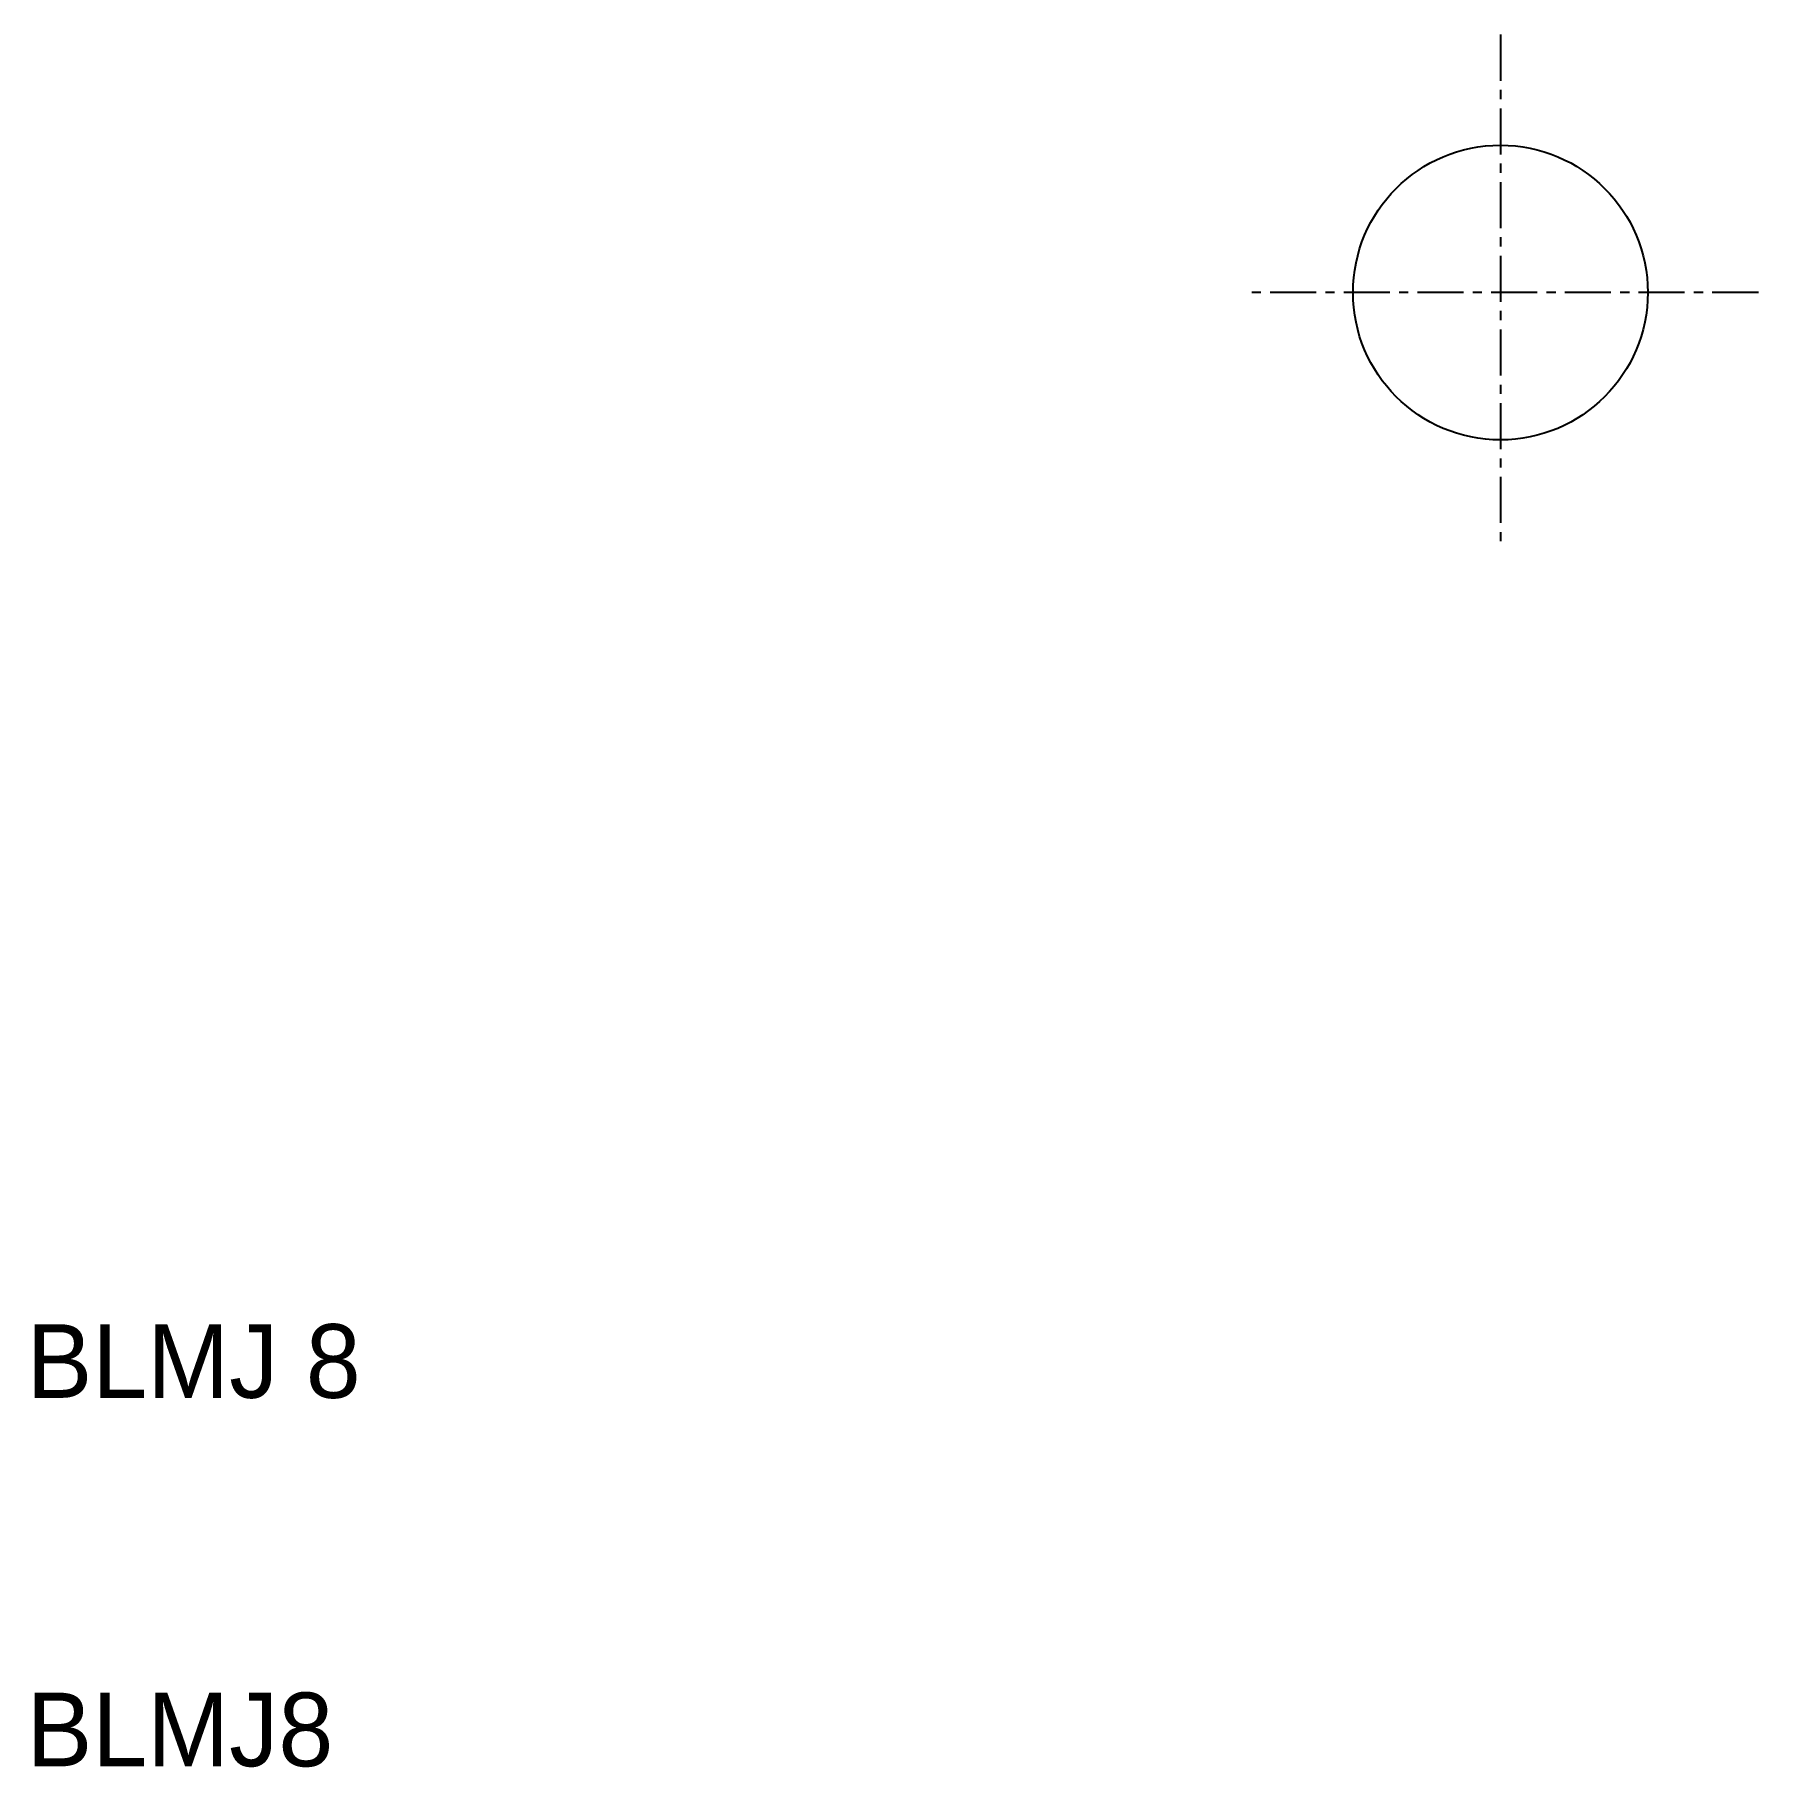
# Model space of a CAD drawing. Extents: x 10.2 to 57, y 10 to 57.
import ezdxf

# ---------------------------------------------------------------- set-up
doc = ezdxf.new("R2010")
doc.units = 0
doc.linetypes.add('CENTER', pattern=[2, 1.25, -0.25, 0.25, -0.25])
doc.layers.get('0').update_dxf_attribs({"linetype": 'CONTINUOUS'})
doc.layers.add('CENTER', color=1, linetype='CENTER')

msp = doc.modelspace()

# ---------------------------------------------------------------- linework, layer by layer
at = {"color": 7, "linetype": 'CONTINUOUS'}
msp.add_circle((50, 50), 4, dxfattribs=at)
at = {"layer": 'CENTER', "color": 1, "linetype": 'CENTER'}
for p, q in [((50, 57), (50, 43)), ((57, 50), (43, 50))]:
    msp.add_line(p, q, dxfattribs=at)

# ---------------------------------------------------------------- texts
at = {"color": 7, "linetype": 'CONTINUOUS'}
for s, p in [('BLMJ 8', (10, 20)), ('BLMJ8', (10, 10))]:
    msp.add_text(s, height=2, dxfattribs=at).set_placement(p)

doc.saveas('drawing.dxf')
